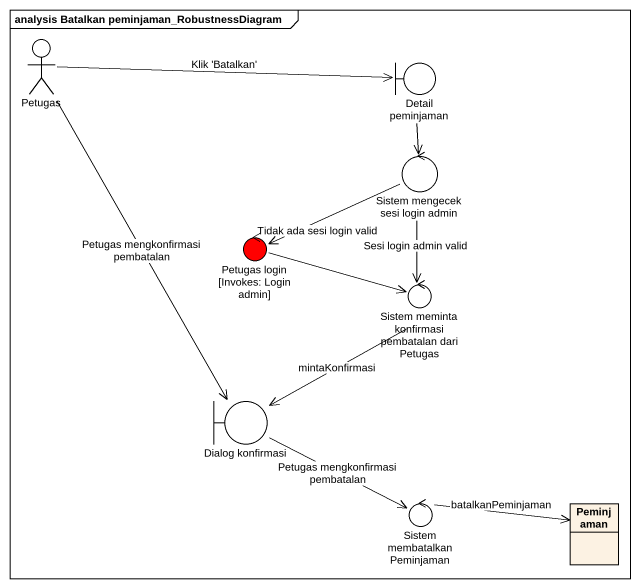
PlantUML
@startuml
mainframe analysis Batalkan peminjaman_RobustnessDiagram
allowmixing
hide circle
hide empty members
actor Petugas
boundary "Detail peminjaman" as Detail_peminjaman
control "Sistem mengecek sesi login admin" as Sistem_mengecek_sesi_login
control "Petugas login [Invokes: Login admin]" as Petugas_login_Invokes_Login #FF0000
control "Sistem meminta konfirmasi pembatalan dari Petugas" as Sistem_meminta_konfirmasi
boundary "Dialog konfirmasi" as Dialog_konfirmasi
control "Sistem membatalkan Peminjaman" as Sistem_membatalkan
class Peminjaman
Petugas -right-> Detail_peminjaman : Klik 'Batalkan'
Petugas --> Dialog_konfirmasi : Petugas mengkonfirmasi pembatalan
Detail_peminjaman --> Sistem_mengecek_sesi_login
Sistem_mengecek_sesi_login -left-> Petugas_login_Invokes_Login : Tidak ada sesi login valid
Sistem_mengecek_sesi_login --> Sistem_meminta_konfirmasi : Sesi login admin valid
Petugas_login_Invokes_Login -right-> Sistem_meminta_konfirmasi
Sistem_meminta_konfirmasi --> Dialog_konfirmasi : mintaKonfirmasi
Dialog_konfirmasi -right-> Sistem_membatalkan : Petugas mengkonfirmasi pembatalan
Sistem_membatalkan -right-> Peminjaman : batalkanPeminjaman
@enduml
